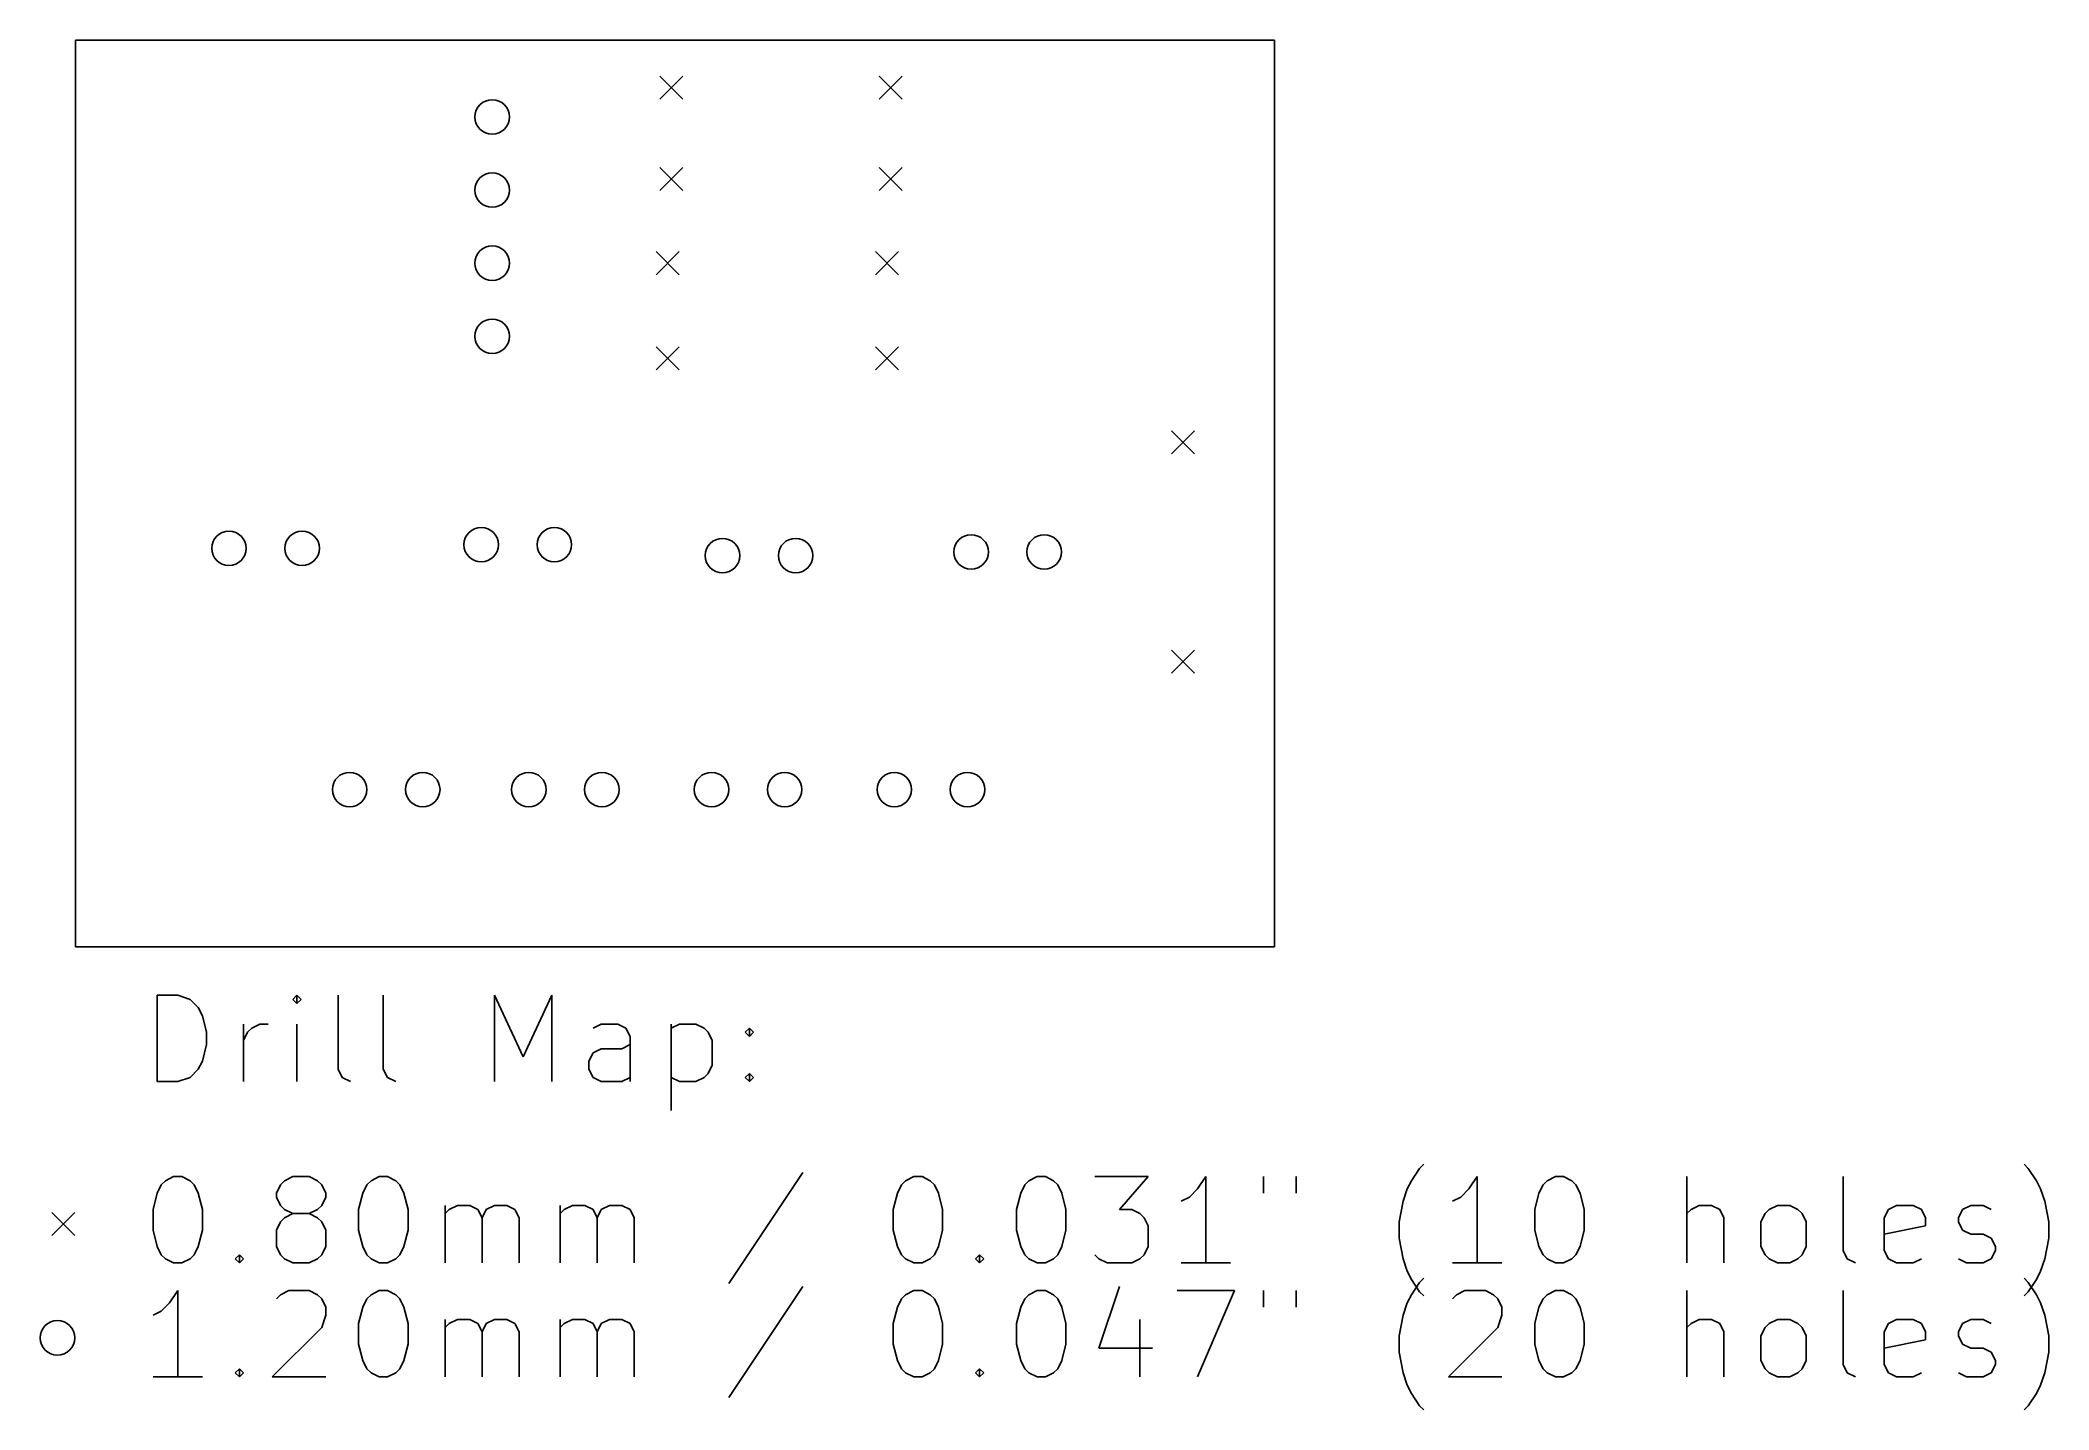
# Model space of a CAD drawing. Extents: x 143.8 to 213.6, y -98.4 to -50.8.
import ezdxf

# ---------------------------------------------------------------- set-up
doc = ezdxf.new("R2010")
doc.units = 0
doc.layers.add('BLACK', color=7, linetype='CONTINUOUS')

msp = doc.modelspace()

# ---------------------------------------------------------------- linework, layer by layer
at = {"layer": 'BLACK', "linetype": 'CONTINUOUS'}
for p, q in [((145.034, -50.8), (145.034, -82.296)), ((186.69, -50.8), (145.034, -50.8)), ((186.69, -50.8), (186.69, -82.296)), ((165.335, -52.051), (166.135, -52.851)), ((166.135, -52.051), (165.335, -52.851)), ((172.955, -52.051), (173.755, -52.851)), ((173.755, -52.051), (172.955, -52.851)), ((165.335, -55.226), (166.135, -56.026)), ((166.135, -55.226), (165.335, -56.026)), ((172.955, -55.226), (173.755, -56.026)), ((173.755, -55.226), (172.955, -56.026)), ((165.208, -58.147), (166.008, -58.947)), ((166.008, -58.147), (165.208, -58.947)), ((172.828, -58.147), (173.628, -58.947)), ((173.628, -58.147), (172.828, -58.947)), ((165.208, -61.449), (166.008, -62.249)), ((166.008, -61.449), (165.208, -62.249)), ((172.828, -61.449), (173.628, -62.249)), ((173.628, -61.449), (172.828, -62.249)), ((183.115, -64.37), (183.915, -65.17)), ((183.915, -64.37), (183.115, -65.17)), ((183.115, -71.99), (183.915, -72.79)), ((183.915, -71.99), (183.115, -72.79)), ((145.034, -82.296), (186.69, -82.296)), ((147.873, -86.9781), (147.873, -83.9781)), ((147.873, -83.9781), (148.588, -83.9781)), ((148.588, -83.9781), (149.016, -84.121)), ((149.016, -84.121), (149.302, -84.4067)), ((149.302, -84.4067), (149.445, -84.6924)), ((152.73, -83.9781), (152.588, -84.121)), ((152.588, -84.121), (152.73, -84.2639)), ((152.873, -84.121), (152.73, -83.9781)), ((152.73, -83.9781), (152.73, -84.2639)), ((152.73, -84.2639), (152.873, -84.121)), ((154.159, -86.5496), (154.159, -83.9781)), ((155.73, -86.5496), (155.73, -83.9781)), ((159.588, -86.9781), (159.588, -83.9781)), ((159.588, -83.9781), (160.588, -86.121)), ((160.588, -86.121), (161.588, -83.9781)), ((161.588, -83.9781), (161.588, -86.9781)), ((149.445, -84.6924), (149.588, -85.2639)), ((150.873, -86.9781), (150.873, -84.9781)), ((151.016, -85.2639), (151.159, -85.121)), ((151.159, -85.121), (151.445, -84.9781)), ((151.445, -84.9781), (151.73, -84.9781)), ((152.73, -86.9781), (152.73, -84.9781)), ((163.302, -84.9781), (163.016, -85.121)), ((163.873, -84.9781), (163.302, -84.9781)), ((164.159, -85.121), (163.873, -84.9781)), ((164.302, -85.4067), (164.159, -85.121)), ((165.73, -84.9781), (165.73, -87.9781)), ((165.73, -85.121), (166.016, -84.9781)), ((166.016, -84.9781), (166.588, -84.9781)), ((166.588, -84.9781), (166.873, -85.121)), ((166.873, -85.121), (167.016, -85.2639)), ((168.302, -85.2639), (168.445, -85.121)), ((168.445, -85.121), (168.588, -85.2639)), ((168.445, -85.121), (168.445, -85.4067)), ((149.588, -85.6924), (149.445, -86.2639)), ((149.588, -85.2639), (149.588, -85.6924)), ((150.873, -85.5496), (151.016, -85.2639)), ((164.016, -85.8353), (164.302, -85.6924)), ((164.302, -86.9781), (164.302, -85.4067)), ((167.016, -85.2639), (167.159, -85.5496)), ((167.159, -85.5496), (167.159, -86.4067)), ((168.445, -85.4067), (168.302, -85.2639)), ((168.588, -85.2639), (168.445, -85.4067)), ((149.445, -86.2639), (149.302, -86.5496)), ((162.873, -86.2639), (163.016, -85.9781)), ((162.873, -86.5496), (162.873, -86.2639)), ((163.016, -85.9781), (163.302, -85.8353)), ((163.302, -85.8353), (164.016, -85.8353)), ((167.159, -86.4067), (167.016, -86.6924)), ((148.588, -86.9781), (147.873, -86.9781)), ((149.016, -86.8353), (148.588, -86.9781)), ((149.302, -86.5496), (149.016, -86.8353)), ((154.302, -86.8353), (154.159, -86.5496)), ((154.588, -86.9781), (154.302, -86.8353)), ((155.873, -86.8353), (155.73, -86.5496)), ((156.159, -86.9781), (155.873, -86.8353)), ((163.016, -86.8353), (162.873, -86.5496)), ((163.302, -86.9781), (163.016, -86.8353)), ((164.016, -86.9781), (163.302, -86.9781)), ((164.302, -86.8353), (164.016, -86.9781)), ((166.016, -86.9781), (165.73, -86.8353)), ((166.588, -86.9781), (166.016, -86.9781)), ((166.873, -86.8353), (166.588, -86.9781)), ((167.016, -86.6924), (166.873, -86.8353)), ((168.302, -86.8353), (168.445, -86.6924)), ((168.445, -86.9781), (168.302, -86.8353)), ((168.445, -86.6924), (168.588, -86.8353)), ((168.445, -86.6924), (168.445, -86.9781)), ((168.588, -86.8353), (168.445, -86.9781)), ((191.445, -90.421), (191.73, -89.9924)), ((191.73, -89.9924), (191.873, -89.8496)), ((212.873, -89.9924), (212.73, -89.8496)), ((213.159, -90.421), (212.873, -89.9924)), ((147.873, -90.8496), (148.016, -90.5639)), ((148.016, -90.5639), (148.159, -90.421)), ((148.159, -90.421), (148.445, -90.2781)), ((148.445, -90.2781), (148.73, -90.2781)), ((148.73, -90.2781), (149.016, -90.421)), ((149.016, -90.421), (149.159, -90.5639)), ((149.159, -90.5639), (149.302, -90.8496)), ((152.016, -90.8496), (152.159, -90.5639)), ((152.159, -90.5639), (152.302, -90.421)), ((152.302, -90.421), (152.588, -90.2781)), ((152.588, -90.2781), (153.159, -90.2781)), ((153.159, -90.2781), (153.445, -90.421)), ((153.445, -90.421), (153.588, -90.5639)), ((153.588, -90.5639), (153.73, -90.8496)), ((155.016, -90.8496), (155.159, -90.5639)), ((155.159, -90.5639), (155.302, -90.421)), ((155.302, -90.421), (155.588, -90.2781)), ((155.588, -90.2781), (155.873, -90.2781)), ((155.873, -90.2781), (156.159, -90.421)), ((156.159, -90.421), (156.302, -90.5639)), ((156.302, -90.5639), (156.445, -90.8496)), ((170.302, -90.1353), (167.73, -93.9924)), ((173.588, -90.8496), (173.73, -90.5639)), ((173.73, -90.5639), (173.873, -90.421)), ((173.873, -90.421), (174.159, -90.2781)), ((174.159, -90.2781), (174.445, -90.2781)), ((174.445, -90.2781), (174.73, -90.421)), ((174.73, -90.421), (174.873, -90.5639)), ((174.873, -90.5639), (175.016, -90.8496)), ((177.873, -90.8496), (178.016, -90.5639)), ((178.016, -90.5639), (178.159, -90.421)), ((178.159, -90.421), (178.445, -90.2781)), ((178.445, -90.2781), (178.73, -90.2781)), ((178.73, -90.2781), (179.016, -90.421)), ((179.016, -90.421), (179.159, -90.5639)), ((179.159, -90.5639), (179.302, -90.8496)), ((180.445, -90.2781), (182.302, -90.2781)), ((182.302, -90.2781), (181.302, -91.421)), ((184.016, -90.7067), (183.73, -90.9924)), ((184.302, -90.2781), (184.016, -90.7067)), ((184.302, -93.2781), (184.302, -90.2781)), ((186.302, -90.2781), (186.302, -90.8496)), ((187.445, -90.2781), (187.445, -90.8496)), ((191.159, -91.1353), (191.302, -90.7067)), ((191.302, -90.7067), (191.445, -90.421)), ((193.445, -90.7067), (193.159, -90.9924)), ((193.73, -90.2781), (193.445, -90.7067)), ((193.73, -93.2781), (193.73, -90.2781)), ((195.873, -90.8496), (196.016, -90.5639)), ((196.016, -90.5639), (196.159, -90.421)), ((196.159, -90.421), (196.445, -90.2781)), ((196.445, -90.2781), (196.73, -90.2781)), ((196.73, -90.2781), (197.016, -90.421)), ((197.016, -90.421), (197.159, -90.5639)), ((197.159, -90.5639), (197.302, -90.8496)), ((201.016, -93.2781), (201.016, -90.2781)), ((206.445, -92.8496), (206.445, -90.2781)), ((213.302, -90.7067), (213.159, -90.421)), ((213.445, -91.1353), (213.302, -90.7067)), ((147.73, -91.421), (147.873, -90.8496)), ((149.302, -90.8496), (149.445, -91.421)), ((152.016, -90.9924), (152.016, -90.8496)), ((152.159, -91.2781), (152.016, -90.9924)), ((152.302, -91.421), (152.159, -91.2781)), ((153.588, -91.2781), (153.445, -91.421)), ((153.73, -90.9924), (153.588, -91.2781)), ((153.73, -90.8496), (153.73, -90.9924)), ((154.873, -91.421), (155.016, -90.8496)), ((156.445, -90.8496), (156.588, -91.421)), ((157.873, -93.2781), (157.873, -91.2781)), ((158.016, -91.421), (158.302, -91.2781)), ((158.302, -91.2781), (158.73, -91.2781)), ((158.73, -91.2781), (159.016, -91.421)), ((159.302, -91.421), (159.588, -91.2781)), ((159.588, -91.2781), (160.016, -91.2781)), ((160.016, -91.2781), (160.302, -91.421)), ((161.873, -93.2781), (161.873, -91.2781)), ((162.016, -91.421), (162.302, -91.2781)), ((162.302, -91.2781), (162.73, -91.2781)), ((162.73, -91.2781), (163.016, -91.421)), ((163.302, -91.421), (163.588, -91.2781)), ((163.588, -91.2781), (164.016, -91.2781)), ((164.016, -91.2781), (164.302, -91.421)), ((173.445, -91.421), (173.588, -90.8496)), ((175.016, -90.8496), (175.159, -91.421)), ((177.73, -91.421), (177.873, -90.8496)), ((179.302, -90.8496), (179.445, -91.421)), ((183.73, -90.9924), (183.445, -91.1353)), ((191.016, -91.8496), (191.159, -91.1353)), ((193.159, -90.9924), (192.873, -91.1353)), ((195.73, -91.421), (195.873, -90.8496)), ((197.302, -90.8496), (197.445, -91.421)), ((201.445, -91.2781), (201.159, -91.421)), ((201.873, -91.2781), (201.445, -91.2781)), ((202.159, -91.421), (201.873, -91.2781)), ((203.873, -91.421), (204.159, -91.2781)), ((204.159, -91.2781), (204.588, -91.2781)), ((204.588, -91.2781), (204.873, -91.421)), ((208.016, -91.421), (208.302, -91.2781)), ((208.302, -91.2781), (208.873, -91.2781)), ((208.873, -91.2781), (209.159, -91.421)), ((210.588, -91.421), (210.873, -91.2781)), ((210.873, -91.2781), (211.302, -91.2781)), ((211.302, -91.2781), (211.588, -91.421)), ((213.588, -91.8496), (213.445, -91.1353)), ((144.209, -91.521), (145.009, -92.321)), ((145.009, -91.521), (144.209, -92.321)), ((147.73, -92.1353), (147.73, -91.421)), ((149.445, -91.421), (149.445, -92.1353)), ((152.159, -91.8496), (152.016, -92.1353)), ((152.302, -91.7067), (152.159, -91.8496)), ((152.588, -91.5639), (152.302, -91.421)), ((152.588, -91.5639), (152.302, -91.7067)), ((153.159, -91.5639), (152.588, -91.5639)), ((153.445, -91.421), (153.159, -91.5639)), ((153.445, -91.7067), (153.159, -91.5639)), ((153.588, -91.8496), (153.445, -91.7067)), ((153.73, -92.1353), (153.588, -91.8496)), ((154.873, -92.1353), (154.873, -91.421)), ((156.588, -91.421), (156.588, -92.1353)), ((157.873, -91.5639), (158.016, -91.421)), ((159.016, -91.421), (159.159, -91.7067)), ((159.159, -91.7067), (159.302, -91.421)), ((159.159, -91.7067), (159.159, -93.2781)), ((160.302, -91.421), (160.445, -91.7067)), ((160.445, -91.7067), (160.445, -93.2781)), ((161.873, -91.5639), (162.016, -91.421)), ((163.016, -91.421), (163.159, -91.7067)), ((163.159, -91.7067), (163.302, -91.421)), ((163.159, -91.7067), (163.159, -93.2781)), ((164.302, -91.421), (164.445, -91.7067)), ((164.445, -91.7067), (164.445, -93.2781)), ((173.445, -92.1353), (173.445, -91.421)), ((175.159, -91.421), (175.159, -92.1353)), ((177.73, -92.1353), (177.73, -91.421)), ((179.445, -91.421), (179.445, -92.1353)), ((181.302, -91.421), (181.73, -91.421)), ((181.73, -91.421), (182.016, -91.5639)), ((182.016, -91.5639), (182.159, -91.7067)), ((182.159, -91.7067), (182.302, -91.9924)), ((182.302, -91.9924), (182.302, -92.7067)), ((191.016, -92.421), (191.016, -91.8496)), ((195.73, -92.1353), (195.73, -91.421)), ((197.445, -91.421), (197.445, -92.1353)), ((201.159, -91.421), (201.016, -91.5639)), ((202.302, -91.7067), (202.159, -91.421)), ((202.302, -93.2781), (202.302, -91.7067)), ((203.588, -91.8496), (203.73, -91.5639)), ((203.588, -92.7067), (203.588, -91.8496)), ((203.73, -91.5639), (203.873, -91.421)), ((204.873, -91.421), (205.016, -91.5639)), ((205.016, -91.5639), (205.159, -91.8496)), ((205.159, -91.8496), (205.159, -92.7067)), ((207.873, -91.7067), (208.016, -91.421)), ((207.873, -92.8496), (207.873, -91.7067)), ((209.302, -91.9924), (207.873, -92.2781)), ((209.159, -91.421), (209.302, -91.7067)), ((209.302, -91.7067), (209.302, -91.9924)), ((210.445, -91.7067), (210.588, -91.421)), ((210.445, -91.8496), (210.445, -91.7067)), ((210.588, -92.1353), (210.445, -91.8496)), ((213.588, -92.421), (213.588, -91.8496)), ((147.873, -92.7067), (147.73, -92.1353)), ((148.016, -92.9924), (147.873, -92.7067)), ((149.302, -92.7067), (149.159, -92.9924)), ((149.445, -92.1353), (149.302, -92.7067)), ((152.016, -92.1353), (152.016, -92.7067)), ((152.016, -92.7067), (152.159, -92.9924)), ((153.588, -92.9924), (153.73, -92.7067)), ((153.73, -92.7067), (153.73, -92.1353)), ((155.016, -92.7067), (154.873, -92.1353)), ((155.159, -92.9924), (155.016, -92.7067)), ((156.445, -92.7067), (156.302, -92.9924)), ((156.588, -92.1353), (156.445, -92.7067)), ((173.588, -92.7067), (173.445, -92.1353)), ((173.73, -92.9924), (173.588, -92.7067)), ((175.016, -92.7067), (174.873, -92.9924)), ((175.159, -92.1353), (175.016, -92.7067)), ((177.873, -92.7067), (177.73, -92.1353)), ((178.016, -92.9924), (177.873, -92.7067)), ((179.302, -92.7067), (179.159, -92.9924)), ((179.445, -92.1353), (179.302, -92.7067)), ((182.302, -92.7067), (182.159, -92.9924)), ((191.159, -93.1353), (191.016, -92.421)), ((195.873, -92.7067), (195.73, -92.1353)), ((196.016, -92.9924), (195.873, -92.7067)), ((197.302, -92.7067), (197.159, -92.9924)), ((197.445, -92.1353), (197.302, -92.7067)), ((203.73, -92.9924), (203.588, -92.7067)), ((205.159, -92.7067), (205.016, -92.9924)), ((210.873, -92.2781), (210.588, -92.1353)), ((211.302, -92.2781), (210.873, -92.2781)), ((211.588, -92.421), (211.302, -92.2781)), ((211.73, -92.7067), (211.588, -92.421)), ((211.73, -92.8496), (211.73, -92.7067)), ((213.445, -93.1353), (213.588, -92.421)), ((148.159, -93.1353), (148.016, -92.9924)), ((148.445, -93.2781), (148.159, -93.1353)), ((148.73, -93.2781), (148.445, -93.2781)), ((149.016, -93.1353), (148.73, -93.2781)), ((149.159, -92.9924), (149.016, -93.1353)), ((150.588, -93.1353), (150.73, -92.9924)), ((150.73, -93.2781), (150.588, -93.1353)), ((150.73, -92.9924), (150.873, -93.1353)), ((150.73, -92.9924), (150.73, -93.2781)), ((150.873, -93.1353), (150.73, -93.2781)), ((152.159, -92.9924), (152.302, -93.1353)), ((152.302, -93.1353), (152.588, -93.2781)), ((152.588, -93.2781), (153.159, -93.2781)), ((153.159, -93.2781), (153.445, -93.1353)), ((153.445, -93.1353), (153.588, -92.9924)), ((155.302, -93.1353), (155.159, -92.9924)), ((155.588, -93.2781), (155.302, -93.1353)), ((155.873, -93.2781), (155.588, -93.2781)), ((156.159, -93.1353), (155.873, -93.2781)), ((156.302, -92.9924), (156.159, -93.1353)), ((173.873, -93.1353), (173.73, -92.9924)), ((174.159, -93.2781), (173.873, -93.1353)), ((174.445, -93.2781), (174.159, -93.2781)), ((174.73, -93.1353), (174.445, -93.2781)), ((174.873, -92.9924), (174.73, -93.1353)), ((176.302, -93.1353), (176.445, -92.9924)), ((176.445, -93.2781), (176.302, -93.1353)), ((176.445, -92.9924), (176.588, -93.1353)), ((176.445, -92.9924), (176.445, -93.2781)), ((176.588, -93.1353), (176.445, -93.2781)), ((178.159, -93.1353), (178.016, -92.9924)), ((178.445, -93.2781), (178.159, -93.1353)), ((178.73, -93.2781), (178.445, -93.2781)), ((179.016, -93.1353), (178.73, -93.2781)), ((179.159, -92.9924), (179.016, -93.1353)), ((180.588, -93.1353), (180.445, -92.9924)), ((180.873, -93.2781), (180.588, -93.1353)), ((181.73, -93.2781), (180.873, -93.2781)), ((182.016, -93.1353), (181.73, -93.2781)), ((182.159, -92.9924), (182.016, -93.1353)), ((185.159, -93.2781), (183.445, -93.2781)), ((191.302, -93.5639), (191.159, -93.1353)), ((194.588, -93.2781), (192.873, -93.2781)), ((196.159, -93.1353), (196.016, -92.9924)), ((196.445, -93.2781), (196.159, -93.1353)), ((196.73, -93.2781), (196.445, -93.2781)), ((197.016, -93.1353), (196.73, -93.2781)), ((197.159, -92.9924), (197.016, -93.1353)), ((203.873, -93.1353), (203.73, -92.9924)), ((204.159, -93.2781), (203.873, -93.1353)), ((204.588, -93.2781), (204.159, -93.2781)), ((204.873, -93.1353), (204.588, -93.2781)), ((205.016, -92.9924), (204.873, -93.1353)), ((206.588, -93.1353), (206.445, -92.8496)), ((206.873, -93.2781), (206.588, -93.1353)), ((208.016, -93.1353), (207.873, -92.8496)), ((208.302, -93.2781), (208.016, -93.1353)), ((208.873, -93.2781), (208.302, -93.2781)), ((209.159, -93.1353), (208.873, -93.2781)), ((210.445, -93.1353), (210.73, -93.2781)), ((210.73, -93.2781), (211.302, -93.2781)), ((211.302, -93.2781), (211.588, -93.1353)), ((211.588, -93.1353), (211.73, -92.8496)), ((213.302, -93.5639), (213.445, -93.1353)), ((170.302, -94.0953), (167.73, -97.9524)), ((181.302, -94.0953), (180.588, -96.2381)), ((191.445, -93.8496), (191.302, -93.5639)), ((191.73, -94.2781), (191.445, -93.8496)), ((191.445, -94.381), (191.73, -93.9524)), ((191.73, -93.9524), (191.873, -93.8096)), ((212.873, -93.9524), (212.73, -93.8096)), ((212.873, -94.2781), (213.159, -93.8496)), ((213.159, -94.381), (212.873, -93.9524)), ((213.159, -93.8496), (213.302, -93.5639)), ((148.302, -94.6667), (148.016, -94.9524)), ((148.588, -94.2381), (148.302, -94.6667)), ((148.588, -97.2381), (148.588, -94.2381)), ((152.016, -94.5239), (152.159, -94.381)), ((152.159, -94.381), (152.445, -94.2381)), ((152.445, -94.2381), (153.159, -94.2381)), ((153.159, -94.2381), (153.445, -94.381)), ((153.445, -94.381), (153.588, -94.5239)), ((153.588, -94.5239), (153.73, -94.8096)), ((153.73, -94.8096), (153.73, -95.0953)), ((154.873, -95.381), (155.016, -94.8096)), ((155.016, -94.8096), (155.159, -94.5239)), ((155.159, -94.5239), (155.302, -94.381)), ((155.302, -94.381), (155.588, -94.2381)), ((155.588, -94.2381), (155.873, -94.2381)), ((155.873, -94.2381), (156.159, -94.381)), ((156.159, -94.381), (156.302, -94.5239)), ((156.302, -94.5239), (156.445, -94.8096)), ((156.445, -94.8096), (156.588, -95.381)), ((173.445, -95.381), (173.588, -94.8096)), ((173.588, -94.8096), (173.73, -94.5239)), ((173.73, -94.5239), (173.873, -94.381)), ((173.873, -94.381), (174.159, -94.2381)), ((174.159, -94.2381), (174.445, -94.2381)), ((174.445, -94.2381), (174.73, -94.381)), ((174.73, -94.381), (174.873, -94.5239)), ((174.873, -94.5239), (175.016, -94.8096)), ((175.016, -94.8096), (175.159, -95.381)), ((177.73, -95.381), (177.873, -94.8096)), ((177.873, -94.8096), (178.016, -94.5239)), ((178.016, -94.5239), (178.159, -94.381)), ((178.159, -94.381), (178.445, -94.2381)), ((178.445, -94.2381), (178.73, -94.2381)), ((178.73, -94.2381), (179.016, -94.381)), ((179.016, -94.381), (179.159, -94.5239)), ((179.159, -94.5239), (179.302, -94.8096)), ((179.302, -94.8096), (179.445, -95.381)), ((183.302, -94.2381), (185.302, -94.2381)), ((185.302, -94.2381), (184.016, -97.2381)), ((186.302, -94.2381), (186.302, -94.8096)), ((187.445, -94.2381), (187.445, -94.8096)), ((191.159, -95.0953), (191.302, -94.6667)), ((191.302, -94.6667), (191.445, -94.381)), ((191.873, -94.421), (191.73, -94.2781)), ((192.873, -94.5239), (193.016, -94.381)), ((193.016, -94.381), (193.302, -94.2381)), ((193.302, -94.2381), (194.016, -94.2381)), ((194.016, -94.2381), (194.302, -94.381)), ((194.302, -94.381), (194.445, -94.5239)), ((194.445, -94.5239), (194.588, -94.8096)), ((194.588, -94.8096), (194.588, -95.0953)), ((195.73, -95.381), (195.873, -94.8096)), ((195.873, -94.8096), (196.016, -94.5239)), ((196.016, -94.5239), (196.159, -94.381)), ((196.159, -94.381), (196.445, -94.2381)), ((196.445, -94.2381), (196.73, -94.2381)), ((196.73, -94.2381), (197.016, -94.381)), ((197.016, -94.381), (197.159, -94.5239)), ((197.159, -94.5239), (197.302, -94.8096)), ((197.302, -94.8096), (197.445, -95.381)), ((201.016, -97.2381), (201.016, -94.2381)), ((206.445, -96.8096), (206.445, -94.2381)), ((212.73, -94.421), (212.873, -94.2781)), ((213.302, -94.6667), (213.159, -94.381)), ((213.445, -95.0953), (213.302, -94.6667)), ((148.016, -94.9524), (147.73, -95.0953)), ((153.588, -95.5239), (151.873, -97.2381)), ((153.73, -95.0953), (153.588, -95.5239)), ((154.873, -96.0953), (154.873, -95.381)), ((156.588, -95.381), (156.588, -96.0953)), ((157.873, -97.2381), (157.873, -95.2381)), ((157.873, -95.5239), (158.016, -95.381)), ((158.016, -95.381), (158.302, -95.2381)), ((158.302, -95.2381), (158.73, -95.2381)), ((158.73, -95.2381), (159.016, -95.381)), ((159.016, -95.381), (159.159, -95.6667)), ((159.159, -95.6667), (159.302, -95.381)), ((159.302, -95.381), (159.588, -95.2381)), ((159.588, -95.2381), (160.016, -95.2381)), ((160.016, -95.2381), (160.302, -95.381)), ((160.302, -95.381), (160.445, -95.6667)), ((161.873, -97.2381), (161.873, -95.2381)), ((161.873, -95.5239), (162.016, -95.381)), ((162.016, -95.381), (162.302, -95.2381)), ((162.302, -95.2381), (162.73, -95.2381)), ((162.73, -95.2381), (163.016, -95.381)), ((163.016, -95.381), (163.159, -95.6667)), ((163.159, -95.6667), (163.302, -95.381)), ((163.302, -95.381), (163.588, -95.2381)), ((163.588, -95.2381), (164.016, -95.2381)), ((164.016, -95.2381), (164.302, -95.381)), ((164.302, -95.381), (164.445, -95.6667)), ((173.445, -96.0953), (173.445, -95.381)), ((175.159, -95.381), (175.159, -96.0953)), ((177.73, -96.0953), (177.73, -95.381)), ((179.445, -95.381), (179.445, -96.0953)), ((182.016, -95.2381), (182.016, -97.2381)), ((191.016, -95.8096), (191.159, -95.0953)), ((194.445, -95.5239), (192.73, -97.2381)), ((194.588, -95.0953), (194.445, -95.5239)), ((195.73, -96.0953), (195.73, -95.381)), ((197.445, -95.381), (197.445, -96.0953)), ((201.159, -95.381), (201.016, -95.5239)), ((201.445, -95.2381), (201.159, -95.381)), ((201.873, -95.2381), (201.445, -95.2381)), ((202.159, -95.381), (201.873, -95.2381)), ((202.302, -95.6667), (202.159, -95.381)), ((203.588, -95.8096), (203.73, -95.5239)), ((203.73, -95.5239), (203.873, -95.381)), ((203.873, -95.381), (204.159, -95.2381)), ((204.159, -95.2381), (204.588, -95.2381)), ((204.588, -95.2381), (204.873, -95.381)), ((204.873, -95.381), (205.016, -95.5239)), ((205.016, -95.5239), (205.159, -95.8096)), ((207.873, -95.6667), (208.016, -95.381)), ((208.016, -95.381), (208.302, -95.2381)), ((208.302, -95.2381), (208.873, -95.2381)), ((208.873, -95.2381), (209.159, -95.381)), ((209.159, -95.381), (209.302, -95.6667)), ((210.445, -95.6667), (210.588, -95.381)), ((210.588, -95.381), (210.873, -95.2381)), ((210.873, -95.2381), (211.302, -95.2381)), ((211.302, -95.2381), (211.588, -95.381)), ((213.588, -95.8096), (213.445, -95.0953)), ((155.016, -96.6667), (154.873, -96.0953)), ((156.588, -96.0953), (156.445, -96.6667)), ((159.159, -95.6667), (159.159, -97.2381)), ((160.445, -95.6667), (160.445, -97.2381)), ((163.159, -95.6667), (163.159, -97.2381)), ((164.445, -95.6667), (164.445, -97.2381)), ((173.588, -96.6667), (173.445, -96.0953)), ((175.159, -96.0953), (175.016, -96.6667)), ((177.873, -96.6667), (177.73, -96.0953)), ((179.445, -96.0953), (179.302, -96.6667)), ((180.588, -96.2381), (182.445, -96.2381)), ((191.016, -96.381), (191.016, -95.8096)), ((195.873, -96.6667), (195.73, -96.0953)), ((197.445, -96.0953), (197.302, -96.6667)), ((202.302, -97.2381), (202.302, -95.6667)), ((203.588, -96.6667), (203.588, -95.8096)), ((205.159, -95.8096), (205.159, -96.6667)), ((207.873, -96.8096), (207.873, -95.6667)), ((209.302, -95.9524), (207.873, -96.2381)), ((209.302, -95.6667), (209.302, -95.9524)), ((210.445, -95.8096), (210.445, -95.6667)), ((210.588, -96.0953), (210.445, -95.8096)), ((210.873, -96.2381), (210.588, -96.0953)), ((211.302, -96.2381), (210.873, -96.2381)), ((211.588, -96.381), (211.302, -96.2381)), ((213.588, -96.381), (213.588, -95.8096)), ((150.588, -97.0953), (150.73, -96.9524)), ((150.73, -96.9524), (150.873, -97.0953)), ((150.73, -96.9524), (150.73, -97.2381)), ((155.159, -96.9524), (155.016, -96.6667)), ((155.302, -97.0953), (155.159, -96.9524)), ((156.302, -96.9524), (156.159, -97.0953)), ((156.445, -96.6667), (156.302, -96.9524)), ((173.73, -96.9524), (173.588, -96.6667)), ((173.873, -97.0953), (173.73, -96.9524)), ((174.873, -96.9524), (174.73, -97.0953)), ((175.016, -96.6667), (174.873, -96.9524)), ((176.302, -97.0953), (176.445, -96.9524)), ((176.445, -96.9524), (176.588, -97.0953)), ((176.445, -96.9524), (176.445, -97.2381)), ((178.016, -96.9524), (177.873, -96.6667)), ((178.159, -97.0953), (178.016, -96.9524)), ((179.159, -96.9524), (179.016, -97.0953)), ((179.302, -96.6667), (179.159, -96.9524)), ((191.159, -97.0953), (191.016, -96.381)), ((196.016, -96.9524), (195.873, -96.6667)), ((196.159, -97.0953), (196.016, -96.9524)), ((197.159, -96.9524), (197.016, -97.0953)), ((197.302, -96.6667), (197.159, -96.9524)), ((203.73, -96.9524), (203.588, -96.6667)), ((203.873, -97.0953), (203.73, -96.9524)), ((205.016, -96.9524), (204.873, -97.0953)), ((205.159, -96.6667), (205.016, -96.9524)), ((206.588, -97.0953), (206.445, -96.8096)), ((208.016, -97.0953), (207.873, -96.8096)), ((211.73, -96.6667), (211.588, -96.381)), ((211.588, -97.0953), (211.73, -96.8096)), ((211.73, -96.8096), (211.73, -96.6667)), ((213.445, -97.0953), (213.588, -96.381)), ((149.445, -97.2381), (147.73, -97.2381)), ((150.73, -97.2381), (150.588, -97.0953)), ((150.873, -97.0953), (150.73, -97.2381)), ((151.873, -97.2381), (153.73, -97.2381)), ((155.588, -97.2381), (155.302, -97.0953)), ((155.873, -97.2381), (155.588, -97.2381)), ((156.159, -97.0953), (155.873, -97.2381)), ((174.159, -97.2381), (173.873, -97.0953)), ((174.445, -97.2381), (174.159, -97.2381)), ((174.73, -97.0953), (174.445, -97.2381)), ((176.445, -97.2381), (176.302, -97.0953)), ((176.588, -97.0953), (176.445, -97.2381)), ((178.445, -97.2381), (178.159, -97.0953)), ((178.73, -97.2381), (178.445, -97.2381)), ((179.016, -97.0953), (178.73, -97.2381)), ((191.302, -97.5239), (191.159, -97.0953)), ((191.445, -97.8096), (191.302, -97.5239)), ((192.73, -97.2381), (194.588, -97.2381)), ((196.445, -97.2381), (196.159, -97.0953)), ((196.73, -97.2381), (196.445, -97.2381)), ((197.016, -97.0953), (196.73, -97.2381)), ((204.159, -97.2381), (203.873, -97.0953)), ((204.588, -97.2381), (204.159, -97.2381)), ((204.873, -97.0953), (204.588, -97.2381)), ((206.873, -97.2381), (206.588, -97.0953)), ((208.302, -97.2381), (208.016, -97.0953)), ((208.873, -97.2381), (208.302, -97.2381)), ((209.159, -97.0953), (208.873, -97.2381)), ((210.445, -97.0953), (210.73, -97.2381)), ((210.73, -97.2381), (211.302, -97.2381)), ((211.302, -97.2381), (211.588, -97.0953)), ((213.159, -97.8096), (213.302, -97.5239)), ((213.302, -97.5239), (213.445, -97.0953)), ((191.73, -98.2381), (191.445, -97.8096)), ((191.873, -98.381), (191.73, -98.2381)), ((212.73, -98.381), (212.873, -98.2381)), ((212.873, -98.2381), (213.159, -97.8096))]:
    msp.add_line(p, q, dxfattribs=at)
at = {"layer": 'BLACK'}
for centre in [(159.512, -53.467), (159.512, -56.007), (159.512, -58.547), (159.512, -61.087), (150.368, -68.453), (152.908, -68.453), (159.131, -68.326), (161.671, -68.326), (167.513, -68.707), (170.053, -68.707), (176.149, -68.58), (178.689, -68.58), (154.559, -76.835), (157.099, -76.835), (160.782, -76.835), (163.322, -76.835), (167.132, -76.835), (169.672, -76.835), (173.482, -76.835), (176.022, -76.835), (144.409, -95.881)]:
    msp.add_circle(centre, 0.6, dxfattribs=at)

doc.saveas('drawing.dxf')
